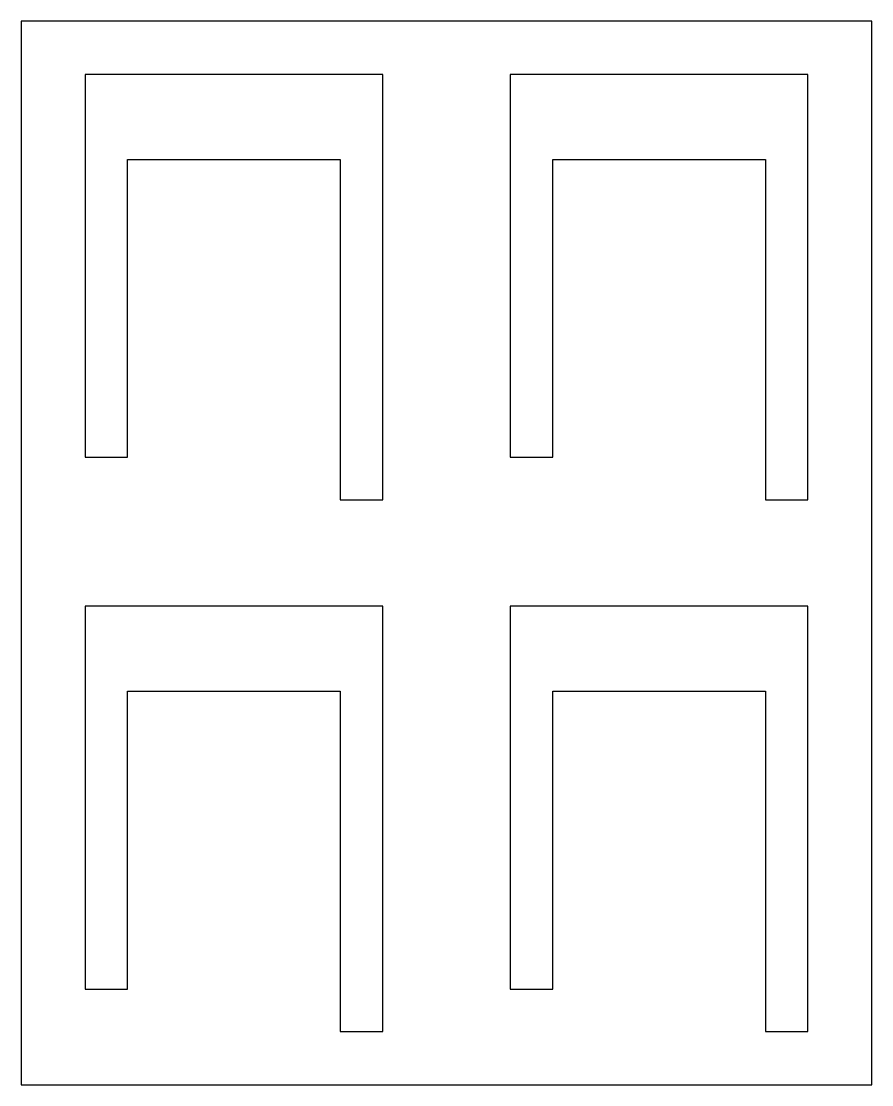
# Model space of a CAD drawing. Header units: millimetres. Extents: x -15 to 25, y -27.5 to 22.5.
import ezdxf

# ---------------------------------------------------------------- set-up
doc = ezdxf.new("R2010")
doc.units = ezdxf.units.MM
doc.layers.get('0').update_dxf_attribs({"linetype": 'CONTINUOUS'})

msp = doc.modelspace()

# ---------------------------------------------------------------- linework, layer by layer
for points in [[(25, 22.5), (-15, 22.5), (-15, -27.5), (25, -27.5)], [(0, 0), (2, 0), (2, 20), (-12, 20), (-12, 2), (-10, 2), (-10, 16), (0, 16)], [(22, 0), (22, 20), (8, 20), (8, 2), (10, 2), (10, 16), (20, 16), (20, 0)], [(-10, -23), (-10, -9), (0, -9), (0, -25), (2, -25), (2, -5), (-12, -5), (-12, -23)], [(8, -23), (10, -23), (10, -9), (20, -9), (20, -25), (22, -25), (22, -5), (8, -5)]]:
    msp.add_lwpolyline(points, close=True)

doc.saveas('drawing.dxf')
